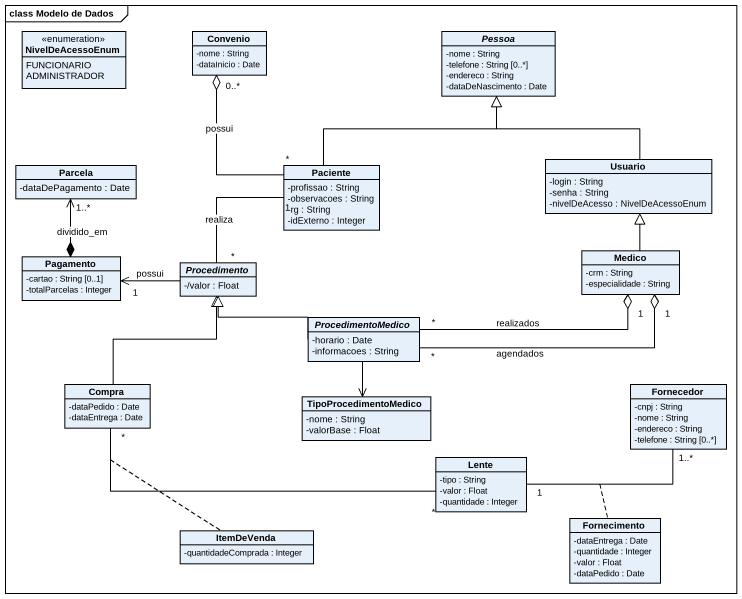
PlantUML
@startuml
mainframe class Modelo de Dados
hide circle
hide empty members
skinparam classAttributeIconSize 0
enum NivelDeAcessoEnum {
  FUNCIONARIO
  ADMINISTRADOR
}
class Convenio {
  -nome : String
  -dataInicio : Date
}
abstract class Pessoa {
  -nome : String
  -telefone : String [0..*]
  -endereco : String
  -dataDeNascimento : Date
}
class Parcela {
  -dataDePagamento : Date
}
class Paciente {
  -profissao : String
  -observacoes : String
  -rg : String
  -idExterno : Integer
}
class Usuario {
  -login : String
  -senha : String
  -nivelDeAcesso : NivelDeAcessoEnum
}
class Pagamento {
  -cartao : String [0..1]
  -totalParcelas : Integer
}
abstract class Procedimento {
  -/valor : Float
}
class Medico {
  -crm : String
  -especialidade : String
}
abstract class ProcedimentoMedico {
  -horario : Date
  -informacoes : String
}
class Compra {
  -dataPedido : Date
  -dataEntrega : Date
}
class TipoProcedimentoMedico {
  -nome : String
  -valorBase : Float
}
class Fornecedor {
  -cnpj : String
  -nome : String
  -endereco : String
  -telefone : String [0..*]
}
class Lente {
  -tipo : String
  -valor : Float
  -quantidade : Integer
}
class Fornecimento {
  -dataEntrega : Date
  -quantidade : Integer
  -valor : Float
  -dataPedido : Date
}
class ItemDeVenda {
  -quantidadeComprada : Integer
}
Convenio "0..*" o-- "*" Paciente : possui
Paciente -up-|> Pessoa
Paciente "1" -- "*" Procedimento : realiza
Usuario -up-|> Pessoa
Pagamento *-up-> "1..*" Parcela : dividido_em
Procedimento -left-> "1" Pagamento : possui
Medico -up-|> Usuario
Medico "1" o-left- "*" ProcedimentoMedico : realizados
Medico "1" o-left- "*" ProcedimentoMedico : agendados
ProcedimentoMedico -left-|> Procedimento
ProcedimentoMedico --> TipoProcedimentoMedico
Compra -up-|> Procedimento
Compra "*" -right- "*" Lente
(Compra, Lente) .. ItemDeVenda
Lente "1" -right- "1..*" Fornecedor
(Lente, Fornecedor) .. Fornecimento
@enduml
